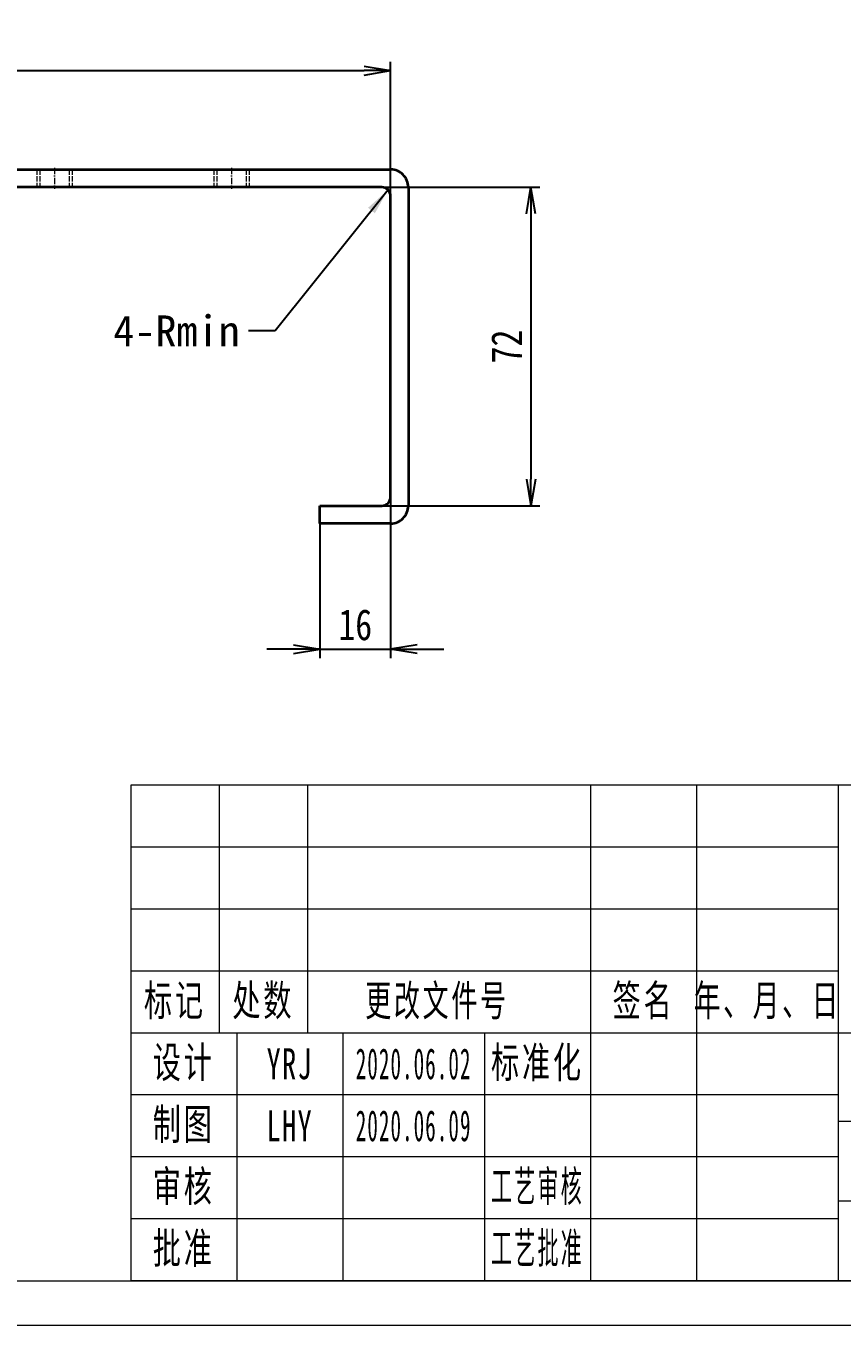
# Model space of a CAD drawing. Header units: millimetres. Extents: x -15766 to 80009, y -9701 to 15159.
# Drawn here: x -1953.5 to -1769, y 13253.7 to 13547.4 of the extents above; entities that cross this region are included whole.
import ezdxf

# ---------------------------------------------------------------- set-up
doc = ezdxf.new("R2010")
doc.units = ezdxf.units.MM
for name, pattern in [('CENTER-HOKUTO_1', [16, 13, -1, 1, -1]), ('DASHDOT', [18.5, 12, -3, 0.5, -3]), ('DASHED', [15, 12, -3]), ('HIDDEN-HOKUTO_1', [2, 1, -1])]:
    doc.linetypes.add(name, pattern=pattern)
doc.layers.get('DEFPOINTS').update_dxf_attribs({"lineweight": 18})
for name, color, linetype, lineweight in [('AM_7', 2, 'CENTER-HOKUTO_1', 18), ('AM_HID', 1, 'HIDDEN-HOKUTO_1', 18), ('AM_VIS', 7, 'Continuous', 18), ('CDRAFT0', 7, 'Continuous', 18), ('DIM', 253, 'Continuous', 20), ('title_frame', 7, 'Continuous', 18), ('尺寸线层', 3, 'Continuous', 18), ('粗实线层_1', 7, 'Continuous', 15), ('细实线层', 7, 'Continuous', 18)]:
    doc.layers.add(name, color=color, linetype=linetype, lineweight=lineweight)
doc.styles.add('DIM', font='', dxfattribs={"width": 0.8})
doc.styles.add('UserTxtStyle1', font='', dxfattribs={"width": 0.618357})
doc.styles.add('UserTxtStyle2', font='', dxfattribs={"width": 0.634692})
doc.styles.add('标准', font='', dxfattribs={"width": 0.667})
doc.styles.get('DIM').set_extended_font_data('NSimSun')
doc.styles.get('UserTxtStyle1').set_extended_font_data('宋体')
doc.styles.get('UserTxtStyle2').set_extended_font_data('宋体')
doc.styles.get('标准').set_extended_font_data('宋体')
doc.dimstyles.new('1-2', dxfattribs={"dimscale": 2, "dimtxt": 3.5, "dimasz": 3, "dimexe": 1, "dimexo": 0, "dimgap": 1, "dimtad": 1, "dimdsep": 46, "dimtxsty": 'DIM', "dimblk": 'OPEN', "dimcen": 0, "dimdle": 6, "dimclrd": 256, "dimclre": 256, "dimclrt": 3, "dimazin": 2, "dimtfac": 0.707107, "dimtmove": 0, "dimatfit": 3, "dimfxl": 0, "dimfrac": 2, "dimtolj": 1, "dimarcsym": 0})

# ---------------------------------------------------------------- blocks, each defined once
blk = doc.blocks.new('*X589')
at = {"layer": 'CDRAFT0'}
blk.add_line((0, 0), (420, 0), dxfattribs=at)
at = {"layer": '粗实线层_1'}
blk.add_line((25, 5), (415, 5), dxfattribs=at)
blk = doc.blocks.new('_OPEN')
at = {"color": 0, "linetype": 'ByBlock', "lineweight": -2}
for p, q in [((-1, 0.166667), (0, 0)), ((-1, -0.166667), (0, 0)), ((0, 0), (-1, 0))]:
    blk.add_line(p, q, dxfattribs=at)
blk = doc.blocks.new('*D1069')
at = {"layer": 'DEFPOINTS', "color": 0, "transparency": 16777216}
for p in [(-1871.06, 13537.28), (-2163.06, 13508.92), (-1871.06, 13508.92)]:
    blk.add_point(p, dxfattribs=at)
at = {"layer": 'DIM', "linetype": 'Continuous', "lineweight": -2, "transparency": 16777216}
for p, q in [((-2163.06, 13508.92), (-2163.06, 13539.28)), ((-2157.06, 13537.28), (-1877.06, 13537.28)), ((-1871.06, 13508.92), (-1871.06, 13539.28))]:
    blk.add_line(p, q, dxfattribs=at)
at = {"layer": 'DIM', "lineweight": -2, "transparency": 16777216, "xscale": 6, "yscale": 6, "zscale": 6, "rotation": 180}
blk.add_blockref('_OPEN', (-2163.06, 13537.28), dxfattribs=at)
at = {"layer": 'DIM', "lineweight": -2, "transparency": 16777216, "xscale": 6, "yscale": 6, "zscale": 6}
blk.add_blockref('_OPEN', (-1871.06, 13537.28), dxfattribs=at)
at = {"layer": 'DIM', "color": 3, "transparency": 16777216, "insert": (-2017.06, 13542.78), "char_height": 7, "attachment_point": 5, "style": 'DIM'}
blk.add_mtext('\\A1;292', dxfattribs=at)
blk = doc.blocks.new('*D1070')
at = {"layer": 'DEFPOINTS', "color": 0, "transparency": 16777216}
for p in [(-1873.06, 13510.92), (-1873.06, 13438.92), (-1839.33, 13438.92)]:
    blk.add_point(p, dxfattribs=at)
at = {"layer": 'DIM', "linetype": 'Continuous', "lineweight": -2, "transparency": 16777216}
for p, q in [((-1873.06, 13510.92), (-1837.33, 13510.92)), ((-1839.33, 13504.92), (-1839.33, 13444.92)), ((-1873.06, 13438.92), (-1837.33, 13438.92))]:
    blk.add_line(p, q, dxfattribs=at)
at = {"layer": 'DIM', "lineweight": -2, "transparency": 16777216, "xscale": 6, "yscale": 6, "zscale": 6}
for p, rotation in [((-1839.33, 13510.92), 90), ((-1839.33, 13438.92), 270)]:
    blk.add_blockref('_OPEN', p, dxfattribs=dict(at, rotation=rotation))
at = {"layer": 'DIM', "color": 3, "transparency": 16777216, "insert": (-1844.83, 13474.92), "char_height": 7, "attachment_point": 5, "rotation": 90, "style": 'DIM'}
blk.add_mtext('\\A1;72', dxfattribs=at)
blk = doc.blocks.new('*D1071')
at = {"layer": 'DEFPOINTS', "color": 0, "transparency": 16777216}
for p in [(-1871.06, 13440.92), (-1887.06, 13434.92), (-1871.06, 13406.49)]:
    blk.add_point(p, dxfattribs=at)
at = {"layer": 'DIM', "linetype": 'Continuous', "lineweight": -2, "transparency": 16777216}
for p, q in [((-1871.06, 13440.92), (-1871.06, 13404.49)), ((-1887.06, 13434.92), (-1887.06, 13404.49)), ((-1893.06, 13406.49), (-1899.06, 13406.49)), ((-1887.06, 13406.49), (-1871.06, 13406.49)), ((-1865.06, 13406.49), (-1859.06, 13406.49))]:
    blk.add_line(p, q, dxfattribs=at)
at = {"layer": 'DIM', "lineweight": -2, "transparency": 16777216, "xscale": 6, "yscale": 6, "zscale": 6}
blk.add_blockref('_OPEN', (-1887.06, 13406.49), dxfattribs=at)
at = {"layer": 'DIM', "lineweight": -2, "transparency": 16777216, "xscale": 6, "yscale": 6, "zscale": 6, "rotation": 180}
blk.add_blockref('_OPEN', (-1871.06, 13406.49), dxfattribs=at)
at = {"layer": 'DIM', "color": 3, "transparency": 16777216, "insert": (-1879.06, 13411.99), "char_height": 7, "attachment_point": 5, "style": 'DIM'}
blk.add_mtext('\\A1;16', dxfattribs=at)

msp = doc.modelspace()

# ---------------------------------------------------------------- linework, layer by layer
at = {"layer": 'AM_7', "linetype": 'DASHDOT', "lineweight": 13, "ltscale": 0.120013}
for p, q in [((-1947.06106, 13515.32356), (-1947.06106, 13510.52303)), ((-1907.06106, 13515.32356), (-1907.06106, 13510.52303))]:
    msp.add_line(p, q, dxfattribs=at)
at = {"layer": 'AM_HID', "linetype": 'DASHED', "lineweight": 13, "ltscale": 0.1}
for p, q in [((-1951.06106, 13514.92354), (-1951.06106, 13510.92354)), ((-1951.06106, 13514.92354), (-1951.06106, 13510.92354)), ((-1950.38528, 13514.92354), (-1950.38528, 13510.92354)), ((-1950.38528, 13514.92354), (-1950.38528, 13510.92354)), ((-1943.73684, 13514.92354), (-1943.73684, 13510.92354)), ((-1943.73684, 13514.92354), (-1943.73684, 13510.92354)), ((-1943.06106, 13514.92354), (-1943.06106, 13510.92354)), ((-1943.06106, 13514.92354), (-1943.06106, 13510.92354)), ((-1911.06106, 13514.92354), (-1911.06106, 13510.92354)), ((-1911.06106, 13514.92354), (-1911.06106, 13510.92354)), ((-1910.38528, 13514.92354), (-1910.38528, 13510.92354)), ((-1910.38528, 13514.92354), (-1910.38528, 13510.92354)), ((-1903.73684, 13514.92354), (-1903.73684, 13510.92354)), ((-1903.73684, 13514.92354), (-1903.73684, 13510.92354)), ((-1903.06106, 13514.92354), (-1903.06106, 13510.92354)), ((-1903.06106, 13514.92354), (-1903.06106, 13510.92354))]:
    msp.add_line(p, q, dxfattribs=at)
at = {"layer": 'AM_VIS', "lineweight": 35}
for p, q in [((-2163.06106, 13514.92354), (-1871.06106, 13514.92354)), ((-1873.06106, 13510.92354), (-2161.06106, 13510.92354)), ((-1867.06106, 13510.92354), (-1867.06106, 13438.92354)), ((-1871.06106, 13440.92354), (-1871.06106, 13508.92354))]:
    msp.add_line(p, q, dxfattribs=at)
at = {"layer": 'AM_VIS', "lineweight": 35, "ltscale": 0.35}
msp.add_line((-1887.06106, 13438.92354), (-1873.06106, 13438.92354), dxfattribs=at)
at = {"layer": 'AM_VIS', "lineweight": 35, "ltscale": 0.1}
msp.add_line((-1887.06106, 13434.92354), (-1887.06106, 13438.92354), dxfattribs=at)
at = {"layer": 'AM_VIS', "lineweight": 35, "ltscale": 0.4}
msp.add_line((-1871.06106, 13434.92354), (-1887.06106, 13434.92354), dxfattribs=at)
at = {"layer": 'AM_VIS', "lineweight": 35}
for centre, radius, start, end in [((-1871.06106, 13510.92354), 4, 0, 90.000003), ((-1873.06106, 13508.92354), 2, 0, 90.000003), ((-1873.06106, 13440.92354), 2, 269.999997, 0.000001), ((-1871.06106, 13438.92354), 4, 269.999997, 0)]:
    msp.add_arc(centre, radius, start, end, dxfattribs=at)
at = {"layer": '粗实线层_1'}
for p, q in [((-1569.85914, 13375.73384), (-1929.85914, 13375.73384)), ((-1929.85914, 13375.73384), (-1929.85914, 13263.73384)), ((-1769.85914, 13375.73384), (-1769.85914, 13263.73384)), ((-1669.85914, 13319.73384), (-1929.85914, 13319.73384)), ((-1849.85914, 13319.73384), (-1849.85914, 13263.73384)), ((-1769.85914, 13305.73384), (-1929.85914, 13305.73384)), ((-1769.85914, 13291.73384), (-1929.85914, 13291.73384)), ((-1669.85914, 13281.73384), (-1769.85914, 13281.73384)), ((-1769.85914, 13277.73384), (-1929.85914, 13277.73384)), ((-1569.85914, 13263.73384), (-1929.85914, 13263.73384))]:
    msp.add_line(p, q, dxfattribs=at)
at = {"layer": '细实线层'}
for p, q in [((-1909.85914, 13375.73384), (-1909.85914, 13319.73384)), ((-1889.85914, 13375.73384), (-1889.85914, 13319.73384)), ((-1825.85914, 13375.73384), (-1825.85914, 13263.73384)), ((-1801.85914, 13375.73384), (-1801.85914, 13263.73384)), ((-1769.85914, 13361.73384), (-1929.85914, 13361.73384)), ((-1769.85914, 13347.73384), (-1929.85914, 13347.73384)), ((-1769.85914, 13333.73384), (-1929.85914, 13333.73384)), ((-1905.85914, 13319.73384), (-1905.85914, 13263.73384)), ((-1881.85914, 13319.73384), (-1881.85914, 13263.73384)), ((-1669.85914, 13299.73384), (-1769.85914, 13299.73384))]:
    msp.add_line(p, q, dxfattribs=at)

# ---------------------------------------------------------------- block references
at = {"layer": 'title_frame', "xscale": 2, "yscale": 2, "zscale": 2}
msp.add_blockref('*X589', (-2399.85914, 13253.73384), dxfattribs=at)

# ---------------------------------------------------------------- texts
at = {"layer": 'DIM', "color": 3, "insert": (-1905.21282, 13474.93763), "char_height": 7, "attachment_point": 9}
msp.add_mtext('\\A1;4-Rmin', dxfattribs=at)
at = {"layer": '尺寸线层', "char_height": 7, "attachment_point": 5, "line_spacing_factor": 1.15057}
for s, insert, width, style in [('\\T1.1;标记', (-1919.85914, 13326.73384), 36, '标准'), ('\\T1.1;处数', (-1899.85914, 13326.73384), 36, '标准'), ('\\T1.1;更改文件号', (-1860.59231, 13326.68586), 60, 'UserTxtStyle1'), ('\\T1.1;签名', (-1813.85914, 13326.73384), 44, '标准'), ('\\T1.1;年、月、日', (-1785.85914, 13326.73384), 60, 'UserTxtStyle2'), ('\\T1.1;设计', (-1917.85914, 13312.73384), 44, '标准'), ('\\T1.1;标准化', (-1837.85914, 13312.73384), 44, '标准'), ('{\\T1.1;YRJ}', (-1893.85914, 13312.73384), 44, '标准'), ('{\\W0.5;\\T1.1;2020.06.02}', (-1865.85914, 13312.73384), 32, '标准'), ('\\T1.1;制图', (-1917.85914, 13298.73384), 44, '标准'), ('{\\T1.1;LHY}', (-1893.85914, 13298.73384), 44, '标准'), ('{\\W0.5;\\T1.1;2020.06.09}', (-1865.85914, 13298.73384), 32, '标准'), ('\\T1.1;审核', (-1917.85914, 13284.73384), 44, '标准'), ('{\\W0.5;\\T1.1;工艺审核}', (-1837.85914, 13284.73384), 44, '标准'), ('{\\T1.1;批准}', (-1917.85914, 13270.73384), 44, '标准'), ('{\\W0.5;\\T1.1;工艺批准}', (-1837.85914, 13270.73384), 44, '标准')]:
    msp.add_mtext(s, dxfattribs=dict(at, insert=insert, width=width, style=style))

# ---------------------------------------------------------------- dimensions: what is measured, and where the dimension line sits
at = {"layer": 'DIM', "color": 3, "true_color": 0x00ff00}
for base, p1, p2, picture, middle in [((-1871.06106, 13537.27777), (-2163.06106, 13508.92354), (-1871.06106, 13508.92354), '*D1069', (-2017.06106, 13542.77777)), ((-1871.06106, 13406.49233), (-1887.06106, 13434.92354), (-1871.06106, 13440.92354), '*D1071', (-1879.06106, 13411.99233))]:
    dim = msp.add_linear_dim(base=base, p1=p1, p2=p2, dimstyle='1-2', dxfattribs=at)
    dim.commit()
    dim.dimension.update_dxf_attribs({"geometry": picture, "text_midpoint": middle})
dim = msp.add_linear_dim(base=(-1839.32598, 13438.92354), p1=(-1873.06106, 13510.92354), p2=(-1873.06106, 13438.92354), angle=90, dimstyle='1-2', dxfattribs=at)
dim.commit()
dim.dimension.update_dxf_attribs({"geometry": '*D1070', "text_midpoint": (-1844.82598, 13474.92354)})

# ---------------------------------------------------------------- leaders
at = {"layer": 'DIM', "color": 3, "true_color": 0x00ff00, "annotation_type": 0, "has_hookline": 1, "hookline_direction": 1, "text_width": 35}
msp.add_leader([(-1871.64684, 13510.33775), (-1897.21282, 13478.43763), (-1903.21282, 13478.43763)], dimstyle='1-2', override={"dimgap": 1, "dimtad": 0}, dxfattribs=at)

doc.saveas('drawing.dxf')
